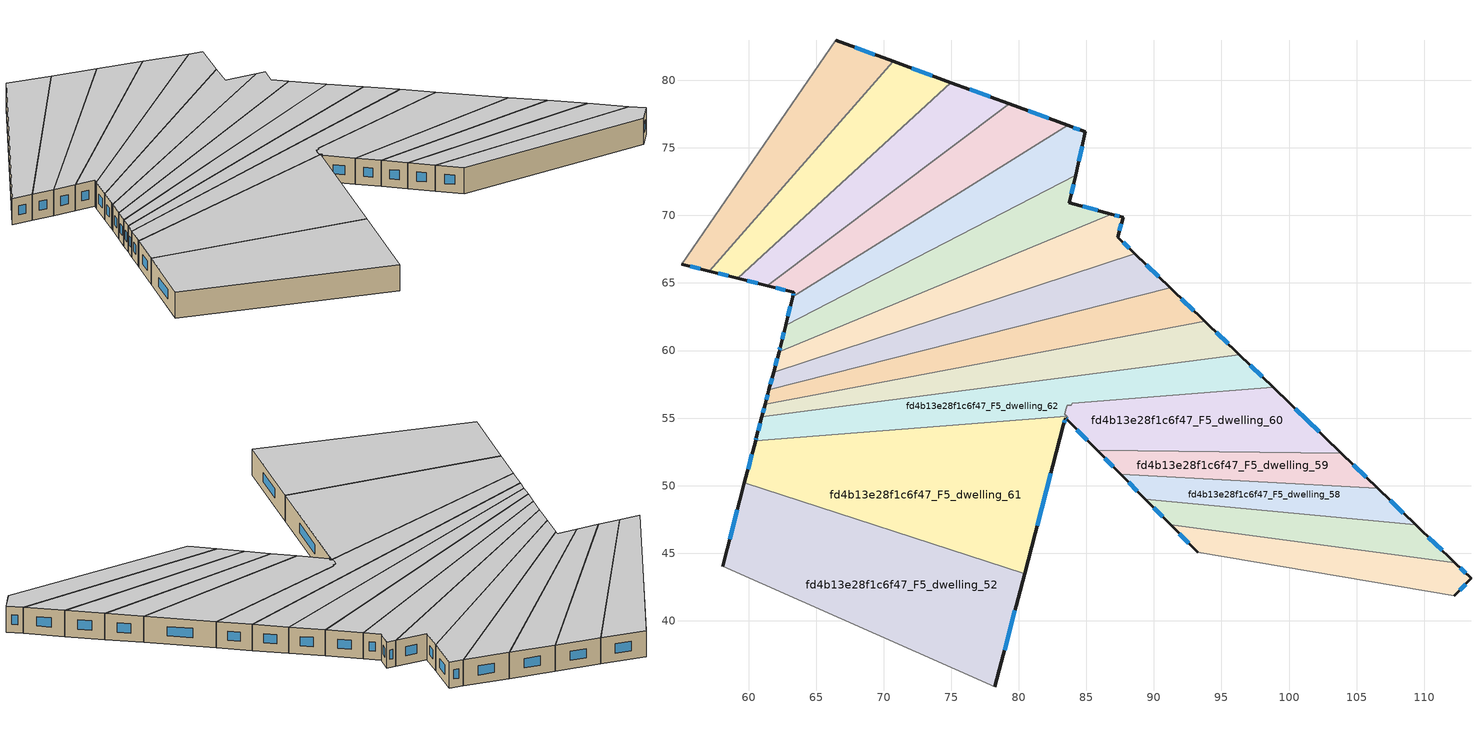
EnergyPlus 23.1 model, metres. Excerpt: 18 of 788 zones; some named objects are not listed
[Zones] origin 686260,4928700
fd4b13e28f1c6f47_F5_dwelling_0
 floor to fd4b13e28f1c6f47_F4_dwelling_0 (EU_floor_Construction): 70.71,81.4 57.08,65.89 55.04,66.4 66.47,82.96 z15
 wall outside (EU_wall_Construction): 55.04,66.4 57.08,65.89 / 70.71,81.4 66.47,82.96 z15:18
 wall to fd4b13e28f1c6f47_F5_dwelling_1 (EU_wall_Construction): 66.47,82.96 55.04,66.4 z15:18
 wall to fd4b13e28f1c6f47_F5_dwelling_71 (EU_wall_Construction): 57.08,65.89 70.71,81.4 z15:18
 window (EU_Window_Construction): 55.7,66.24 56.42,66.05 / 69.34,81.91 67.85,82.45 z15.97:17.03
 ceiling to fd4b13e28f1c6f47_F6_dwelling_0 (EU_floor_Construction): 57.08,65.89 70.71,81.4 66.47,82.96 55.04,66.4 z18
fd4b13e28f1c6f47_F5_dwelling_52
 floor to fd4b13e28f1c6f47_F4_dwelling_52 (EU_floor_Construction): 80.43,43.48 78.24,35.12 58.08,44.05 59.7,50.21 z15
 wall outside (EU_wall_Construction): 78.24,35.12 80.43,43.48 / 59.7,50.21 58.08,44.05 z15:18
 wall to fd4b13e28f1c6f47_F5_dwelling_61 (EU_wall_Construction): 80.43,43.48 59.7,50.21 z15:18
 wall to fd4b13e28f1c6f47_F5_dwelling_51 (EU_wall_Construction): 58.08,44.05 78.24,35.12 z15:18
 window (EU_Window_Construction): 78.95,37.83 79.72,40.77 / 59.17,48.21 58.6,46.04 z15.97:17.03
 ceiling to fd4b13e28f1c6f47_F6_dwelling_52 (EU_floor_Construction): 78.24,35.12 80.43,43.48 59.7,50.21 58.08,44.05 z18
fd4b13e28f1c6f47_F5_dwelling_56
 floor to fd4b13e28f1c6f47_F4_dwelling_56 (EU_floor_Construction): 112.27,44.3 113.47,43.14 112.22,41.84 93.24,45.07 91.25,47.09 z15
 wall outside (EU_wall_Construction): 91.25,47.09 93.24,45.07 / 112.22,41.84 113.47,43.14 112.27,44.3 z15:18
 wall to fd4b13e28f1c6f47_F5_dwelling_55 (EU_wall_Construction): 93.24,45.07 112.22,41.84 z15:18
 wall to fd4b13e28f1c6f47_F5_dwelling_57 (EU_wall_Construction): 112.27,44.3 91.25,47.09 z15:18
 window (EU_Window_Construction): 91.89,46.43 92.59,45.72 / 113.08,43.51 112.66,43.92 / 112.62,42.26 113.06,42.72 z15.97:17.03
 ceiling to fd4b13e28f1c6f47_F6_dwelling_56 (EU_floor_Construction): 112.22,41.84 113.47,43.14 112.27,44.3 91.25,47.09 93.24,45.07 z18
fd4b13e28f1c6f47_F5_dwelling_57
 floor to fd4b13e28f1c6f47_F4_dwelling_57 (EU_floor_Construction): 109.37,47.09 112.27,44.3 91.25,47.09 89.38,48.99 z15
 wall outside (EU_wall_Construction): 89.38,48.99 91.25,47.09 / 112.27,44.3 109.37,47.09 z15:18
 wall to fd4b13e28f1c6f47_F5_dwelling_58 (EU_wall_Construction): 109.37,47.09 89.38,48.99 z15:18
 window (EU_Window_Construction): 89.98,48.37 90.64,47.71 / 111.33,45.2 110.31,46.19 z15.97:17.03
 ceiling to fd4b13e28f1c6f47_F6_dwelling_57 (EU_floor_Construction): 112.27,44.3 109.37,47.09 89.38,48.99 91.25,47.09 z18
fd4b13e28f1c6f47_F5_dwelling_58
 floor to fd4b13e28f1c6f47_F4_dwelling_58 (EU_floor_Construction): 106.57,49.79 109.37,47.09 89.38,48.99 87.56,50.84 z15
 wall outside (EU_wall_Construction): 87.56,50.84 89.38,48.99 / 109.37,47.09 106.57,49.79 z15:18
 wall to fd4b13e28f1c6f47_F5_dwelling_59 (EU_wall_Construction): 106.57,49.79 87.56,50.84 z15:18
 window (EU_Window_Construction): 88.15,50.24 88.79,49.59 / 108.46,47.97 107.48,48.92 z15.97:17.03
 ceiling to fd4b13e28f1c6f47_F6_dwelling_58 (EU_floor_Construction): 109.37,47.09 106.57,49.79 87.56,50.84 89.38,48.99 z18
fd4b13e28f1c6f47_F5_dwelling_59
 floor to fd4b13e28f1c6f47_F4_dwelling_59 (EU_floor_Construction): 103.88,52.39 106.57,49.79 87.56,50.84 85.8,52.62 z15
 wall outside (EU_wall_Construction): 85.8,52.62 87.56,50.84 / 106.57,49.79 103.88,52.39 z15:18
 wall to fd4b13e28f1c6f47_F5_dwelling_60 (EU_wall_Construction): 103.88,52.39 85.8,52.62 z15:18
 window (EU_Window_Construction): 86.37,52.04 86.99,51.41 / 105.7,50.64 104.76,51.55 z15.97:17.03
 ceiling to fd4b13e28f1c6f47_F6_dwelling_59 (EU_floor_Construction): 106.57,49.79 103.88,52.39 85.8,52.62 87.56,50.84 z18
fd4b13e28f1c6f47_F5_dwelling_60
 floor to fd4b13e28f1c6f47_F4_dwelling_60 (EU_floor_Construction): 103.88,52.39 85.8,52.62 83.58,54.88 83.63,55.04 83.39,55.28 83.48,55.61 83.47,55.63 83.49,55.63 83.58,55.93 83.9,55.96 83.94,56.12 98.81,57.29 z15
 wall outside (EU_wall_Construction): 103.88,52.39 98.81,57.29 / 83.58,54.88 85.8,52.62 z15:18
 wall to fd4b13e28f1c6f47_F5_dwelling_61 (EU_wall_Construction): 83.54,55.13 83.63,55.04 83.58,54.88 z15:18
 wall to fd4b13e28f1c6f47_F5_dwelling_62 (EU_wall_Construction): 98.81,57.29 83.94,56.12 83.9,55.96 83.58,55.93 83.49,55.63 83.47,55.63 83.48,55.61 83.39,55.28 83.54,55.13 z15:18
 window (EU_Window_Construction): 102.24,53.98 100.46,55.7 / 84.3,54.14 85.08,53.35 z15.97:17.03
 ceiling to fd4b13e28f1c6f47_F6_dwelling_60 (EU_floor_Construction): 103.88,52.39 98.81,57.29 83.94,56.12 83.9,55.96 83.58,55.93 83.49,55.63 83.47,55.63 83.48,55.61 83.39,55.28 83.63,55.04 83.58,54.88 85.8,52.62 z18
fd4b13e28f1c6f47_F5_dwelling_61
 floor to fd4b13e28f1c6f47_F4_dwelling_61 (EU_floor_Construction): 83.54,55.13 83.63,55.04 83.58,54.88 83.46,55 83.31,54.49 80.43,43.48 59.7,50.21 60.52,53.32 z15
 wall outside (EU_wall_Construction): 80.43,43.48 83.31,54.49 83.46,55 83.58,54.88 / 60.52,53.32 59.7,50.21 z15:18
 wall to fd4b13e28f1c6f47_F5_dwelling_62 (EU_wall_Construction): 83.54,55.13 60.52,53.32 z15:18
 window (EU_Window_Construction): 83.5,54.96 83.54,54.92 / 83.36,54.65 83.41,54.83 / 81.36,47.05 82.37,50.92 / 60.25,52.31 59.96,51.21 z15.97:17.03
 ceiling to fd4b13e28f1c6f47_F6_dwelling_61 (EU_floor_Construction): 80.43,43.48 83.31,54.49 83.46,55 83.58,54.88 83.63,55.04 83.54,55.13 60.52,53.32 59.7,50.21 z18
fd4b13e28f1c6f47_F5_dwelling_62
 floor to fd4b13e28f1c6f47_F4_dwelling_62 (EU_floor_Construction): 98.81,57.29 83.94,56.12 83.9,55.96 83.58,55.93 83.49,55.63 83.47,55.63 83.48,55.61 83.39,55.28 83.54,55.13 60.52,53.32 60.59,53.59 60.99,55.09 96.31,59.7 z15
 wall outside (EU_wall_Construction): 60.99,55.09 60.59,53.59 60.52,53.32 / 98.81,57.29 96.31,59.7 z15:18
 wall to fd4b13e28f1c6f47_F5_dwelling_63 (EU_wall_Construction): 96.31,59.7 60.99,55.09 z15:18
 window (EU_Window_Construction): 60.86,54.6 60.72,54.07 / 98,58.07 97.12,58.92 / 60.57,53.5 60.54,53.41 z15.97:17.03
 ceiling to fd4b13e28f1c6f47_F6_dwelling_62 (EU_floor_Construction): 98.81,57.29 96.31,59.7 60.99,55.09 60.59,53.59 60.52,53.32 83.54,55.13 83.39,55.28 83.48,55.61 83.47,55.63 83.49,55.63 83.58,55.93 83.9,55.96 83.94,56.12 z18
fd4b13e28f1c6f47_F5_dwelling_63
 floor to fd4b13e28f1c6f47_F4_dwelling_63 (EU_floor_Construction): 96.31,59.7 60.99,55.09 61.23,56.01 93.78,62.15 z15
 wall outside (EU_wall_Construction): 61.23,56.01 60.99,55.09 / 96.31,59.7 93.78,62.15 z15:18
 wall to fd4b13e28f1c6f47_F5_dwelling_64 (EU_wall_Construction): 93.78,62.15 61.23,56.01 z15:18
 window (EU_Window_Construction): 61.15,55.72 61.07,55.39 / 95.49,60.5 94.6,61.36 z15.97:17.03
 ceiling to fd4b13e28f1c6f47_F6_dwelling_63 (EU_floor_Construction): 96.31,59.7 93.78,62.15 61.23,56.01 60.99,55.09 z18
fd4b13e28f1c6f47_F5_dwelling_64
 floor to fd4b13e28f1c6f47_F4_dwelling_64 (EU_floor_Construction): 93.78,62.15 61.23,56.01 61.51,57.09 91.2,64.64 z15
 wall outside (EU_wall_Construction): 61.51,57.09 61.23,56.01 / 93.78,62.15 91.2,64.64 z15:18
 wall to fd4b13e28f1c6f47_F5_dwelling_65 (EU_wall_Construction): 91.2,64.64 61.51,57.09 z15:18
 window (EU_Window_Construction): 61.42,56.74 61.32,56.37 / 92.94,62.96 92.04,63.83 z15.97:17.03
 ceiling to fd4b13e28f1c6f47_F6_dwelling_64 (EU_floor_Construction): 93.78,62.15 91.2,64.64 61.51,57.09 61.23,56.01 z18
fd4b13e28f1c6f47_F5_dwelling_65
 floor to fd4b13e28f1c6f47_F4_dwelling_65 (EU_floor_Construction): 91.2,64.64 61.51,57.09 61.85,58.38 88.57,67.18 z15
 wall outside (EU_wall_Construction): 61.85,58.38 61.51,57.09 / 91.2,64.64 88.57,67.18 z15:18
 wall to fd4b13e28f1c6f47_F5_dwelling_66 (EU_wall_Construction): 88.57,67.18 61.85,58.38 z15:18
 window (EU_Window_Construction): 61.74,57.97 61.62,57.51 / 90.35,65.46 89.42,66.36 z15.97:17.03
 ceiling to fd4b13e28f1c6f47_F6_dwelling_65 (EU_floor_Construction): 91.2,64.64 88.57,67.18 61.85,58.38 61.51,57.09 z18
fd4b13e28f1c6f47_F5_dwelling_66
 floor to fd4b13e28f1c6f47_F4_dwelling_66 (EU_floor_Construction): 87.73,69.86 87.32,68.39 88.57,67.18 61.85,58.38 62.26,59.91 86.83,70.1 z15
 wall outside (EU_wall_Construction): 88.57,67.18 87.32,68.39 87.73,69.86 86.83,70.1 / 62.26,59.91 61.85,58.38 z15:18
 wall to fd4b13e28f1c6f47_F5_dwelling_67 (EU_wall_Construction): 86.83,70.1 62.26,59.91 z15:18
 window (EU_Window_Construction): 88.16,67.57 87.72,68 / 62.13,59.42 61.98,58.88 / 87.44,69.94 87.12,70.02 / 87.45,68.86 87.6,69.38 z15.97:17.03
 ceiling to fd4b13e28f1c6f47_F6_dwelling_66 (EU_floor_Construction): 88.57,67.18 87.32,68.39 87.73,69.86 86.83,70.1 62.26,59.91 61.85,58.38 z18
fd4b13e28f1c6f47_F5_dwelling_67
 floor to fd4b13e28f1c6f47_F4_dwelling_67 (EU_floor_Construction): 84.2,72.97 83.74,70.94 86.83,70.1 62.26,59.91 62.37,60.34 62.74,61.86 z15
 wall outside (EU_wall_Construction): 62.74,61.86 62.37,60.34 62.26,59.91 / 86.83,70.1 83.74,70.94 84.2,72.97 z15:18
 wall to fd4b13e28f1c6f47_F5_dwelling_68 (EU_wall_Construction): 84.2,72.97 62.74,61.86 z15:18
 window (EU_Window_Construction): 62.33,60.2 62.29,60.05 / 62.62,61.36 62.49,60.83 / 83.89,71.6 84.05,72.31 / 85.83,70.37 84.74,70.67 z15.97:17.03
 ceiling to fd4b13e28f1c6f47_F6_dwelling_67 (EU_floor_Construction): 86.83,70.1 83.74,70.94 84.2,72.97 62.74,61.86 62.37,60.34 62.26,59.91 z18
fd4b13e28f1c6f47_F5_dwelling_68
 floor to fd4b13e28f1c6f47_F4_dwelling_68 (EU_floor_Construction): 84.94,76.18 84.2,72.97 62.74,61.86 63.27,63.97 83.62,76.66 z15
 wall outside (EU_wall_Construction): 63.27,63.97 62.74,61.86 / 84.2,72.97 84.94,76.18 83.62,76.66 z15:18
 wall to fd4b13e28f1c6f47_F5_dwelling_69 (EU_wall_Construction): 83.62,76.66 63.27,63.97 z15:18
 window (EU_Window_Construction): 63.1,63.29 62.91,62.54 / 84.51,76.33 84.05,76.51 / 84.44,74.01 84.7,75.14 z15.97:17.03
 ceiling to fd4b13e28f1c6f47_F6_dwelling_68 (EU_floor_Construction): 84.2,72.97 84.94,76.18 83.62,76.66 63.27,63.97 62.74,61.86 z18
fd4b13e28f1c6f47_F5_dwelling_69
 floor to fd4b13e28f1c6f47_F4_dwelling_69 (EU_floor_Construction): 83.62,76.66 63.27,63.97 63.35,64.3 61.39,64.79 79.29,78.25 z15
 wall outside (EU_wall_Construction): 61.39,64.79 63.35,64.3 63.27,63.97 / 83.62,76.66 79.29,78.25 z15:18
 wall to fd4b13e28f1c6f47_F5_dwelling_70 (EU_wall_Construction): 79.29,78.25 61.39,64.79 z15:18
 window (EU_Window_Construction): 63.32,64.19 63.29,64.08 / 62.03,64.63 62.71,64.46 / 82.22,77.18 80.69,77.74 z15.97:17.03
 ceiling to fd4b13e28f1c6f47_F6_dwelling_69 (EU_floor_Construction): 83.62,76.66 79.29,78.25 61.39,64.79 63.35,64.3 63.27,63.97 z18
fd4b13e28f1c6f47_F5_dwelling_70
 floor to fd4b13e28f1c6f47_F4_dwelling_70 (EU_floor_Construction): 79.29,78.25 61.39,64.79 59.2,65.35 74.98,79.83 z15
 wall outside (EU_wall_Construction): 59.2,65.35 61.39,64.79 / 79.29,78.25 74.98,79.83 z15:18
 wall to fd4b13e28f1c6f47_F5_dwelling_71 (EU_wall_Construction): 74.98,79.83 59.2,65.35 z15:18
 window (EU_Window_Construction): 59.91,65.17 60.68,64.97 / 77.89,78.76 76.38,79.32 z15.97:17.03
 ceiling to fd4b13e28f1c6f47_F6_dwelling_70 (EU_floor_Construction): 79.29,78.25 74.98,79.83 59.2,65.35 61.39,64.79 z18
fd4b13e28f1c6f47_F5_dwelling_71
 floor to fd4b13e28f1c6f47_F4_dwelling_71 (EU_floor_Construction): 74.98,79.83 59.2,65.35 57.08,65.89 70.71,81.4 z15
 wall outside (EU_wall_Construction): 57.08,65.89 59.2,65.35 / 74.98,79.83 70.71,81.4 z15:18
 window (EU_Window_Construction): 57.77,65.71 58.51,65.52 / 73.6,80.34 72.1,80.89 z15.97:17.03
 ceiling to fd4b13e28f1c6f47_F6_dwelling_71 (EU_floor_Construction): 74.98,79.83 70.71,81.4 57.08,65.89 59.2,65.35 z18
[Building]
EU S2 Campaign: North Axis=0; Terrain=City; Solar Distribution=FullExterior
[Site:Location]
Bologna: Latitude=44.5; Longitude=11.25; Time Zone=1; Elevation=37
[SizingPeriod:WeatherFileDays]
AnnualSizingPeriod: Begin Month=1; Begin Day of Month=1; End Month=12; End Day of Month=31; Day of Week for Start Day=Monday; Use Weather File Daylight Saving Period=No; Use Weather File Rain and Snow Indicators=No
[MATERIAL]
EU_InternalMass_Material: Roughness=MediumRough; Thickness=0.1; Conductivity=1; Density=1800; Specific Heat=900; Thermal Absorptance=0.9; Solar Absorptance=0.7; Visible Absorptance=0.7
[MATERIAL:NOMASS] Roughness=MediumRough; Thermal Absorptance=0.9; Solar Absorptance=0.7; Visible Absorptance=0.7
Name | Thermal Resistance
EU_wall_NoMass | 0.779417
EU_floor_NoMass | 0.588222
[WINDOWMATERIAL:SIMPLEGLAZINGSYSTEM]
EU_Window_SimpleGlazing: UFactor=5.16242; Solar Heat Gain Coefficient=0.85; Visible Transmittance=0.85
[CONSTRUCTION]
EU_wall_Construction: EU_wall_NoMass
EU_floor_Construction: EU_floor_NoMass
EU_Window_Construction: EU_Window_SimpleGlazing
EU_InternalMass_Construction: EU_InternalMass_Material
[ZONE] Type=1; Multiplier=1; Ceiling Height=autocalculate; Floor Area=autocalculate; Part of Total Floor Area=Yes
Name | Volume
fd4b13e28f1c6f47_F5_dwelling_0 | 190.072
fd4b13e28f1c6f47_F5_dwelling_52 | 489.611
fd4b13e28f1c6f47_F5_dwelling_56 | 130.148
fd4b13e28f1c6f47_F5_dwelling_57 | 127.687
fd4b13e28f1c6f47_F5_dwelling_58 | 122.87
fd4b13e28f1c6f47_F5_dwelling_59 | 117.693
fd4b13e28f1c6f47_F5_dwelling_60 | 218.372
fd4b13e28f1c6f47_F5_dwelling_61 | 498.043
fd4b13e28f1c6f47_F5_dwelling_62 | 255.428
fd4b13e28f1c6f47_F5_dwelling_63 | 190.125
fd4b13e28f1c6f47_F5_dwelling_64 | 190.062
fd4b13e28f1c6f47_F5_dwelling_65 | 190.156
fd4b13e28f1c6f47_F5_dwelling_66 | 190
fd4b13e28f1c6f47_F5_dwelling_67 | 190.168
fd4b13e28f1c6f47_F5_dwelling_68 | 190.067
fd4b13e28f1c6f47_F5_dwelling_69 | 190.074
fd4b13e28f1c6f47_F5_dwelling_70 | 190.058
fd4b13e28f1c6f47_F5_dwelling_71 | 190.132
[INTERNALMASS] Construction=EU_InternalMass_Construction
Name | Zone or ZoneList | Surface Area
fd4b13e28f1c6f47_F5_dwelling_0_EU_InternalMass | fd4b13e28f1c6f47_F5_dwelling_0 | 63.3574
fd4b13e28f1c6f47_F5_dwelling_52_EU_InternalMass | fd4b13e28f1c6f47_F5_dwelling_52 | 163.216
fd4b13e28f1c6f47_F5_dwelling_56_EU_InternalMass | fd4b13e28f1c6f47_F5_dwelling_56 | 43.3824
fd4b13e28f1c6f47_F5_dwelling_57_EU_InternalMass | fd4b13e28f1c6f47_F5_dwelling_57 | 42.5623
fd4b13e28f1c6f47_F5_dwelling_58_EU_InternalMass | fd4b13e28f1c6f47_F5_dwelling_58 | 40.9568
fd4b13e28f1c6f47_F5_dwelling_59_EU_InternalMass | fd4b13e28f1c6f47_F5_dwelling_59 | 39.2308
fd4b13e28f1c6f47_F5_dwelling_60_EU_InternalMass | fd4b13e28f1c6f47_F5_dwelling_60 | 72.7903
fd4b13e28f1c6f47_F5_dwelling_61_EU_InternalMass | fd4b13e28f1c6f47_F5_dwelling_61 | 166.006
fd4b13e28f1c6f47_F5_dwelling_62_EU_InternalMass | fd4b13e28f1c6f47_F5_dwelling_62 | 85.1555
fd4b13e28f1c6f47_F5_dwelling_63_EU_InternalMass | fd4b13e28f1c6f47_F5_dwelling_63 | 63.3752
fd4b13e28f1c6f47_F5_dwelling_64_EU_InternalMass | fd4b13e28f1c6f47_F5_dwelling_64 | 63.3539
fd4b13e28f1c6f47_F5_dwelling_65_EU_InternalMass | fd4b13e28f1c6f47_F5_dwelling_65 | 63.3855
fd4b13e28f1c6f47_F5_dwelling_66_EU_InternalMass | fd4b13e28f1c6f47_F5_dwelling_66 | 63.3336
fd4b13e28f1c6f47_F5_dwelling_67_EU_InternalMass | fd4b13e28f1c6f47_F5_dwelling_67 | 63.3894
fd4b13e28f1c6f47_F5_dwelling_68_EU_InternalMass | fd4b13e28f1c6f47_F5_dwelling_68 | 63.3559
fd4b13e28f1c6f47_F5_dwelling_69_EU_InternalMass | fd4b13e28f1c6f47_F5_dwelling_69 | 63.3578
fd4b13e28f1c6f47_F5_dwelling_70_EU_InternalMass | fd4b13e28f1c6f47_F5_dwelling_70 | 63.3529
fd4b13e28f1c6f47_F5_dwelling_71_EU_InternalMass | fd4b13e28f1c6f47_F5_dwelling_71 | 63.3774
[OTHEREQUIPMENT] Fuel Type=Electricity; Design Level Calculation Method=Watts/Area; Power per Zone Floor Area=1; Fraction Latent=0; Fraction Radiant=0; Fraction Lost=0; Carbon Dioxide Generation Rate=0; EndUse Subcategory=EU_Step8_InternalGains
Name | Zone or ZoneList or Space or SpaceList | Schedule
EU_Step8_InternalGain_fd4b13e28f1c6f47_F5_dwelling_0_f000 | fd4b13e28f1c6f47_F5_dwelling_0 | EU_Step8_GainSchedule_fd4b13e28f1c6f47_F5_dwelling_0_f000
EU_Step8_InternalGain_fd4b13e28f1c6f47_F5_dwelling_52_f000 | fd4b13e28f1c6f47_F5_dwelling_52 | EU_Step8_GainSchedule_fd4b13e28f1c6f47_F5_dwelling_52_f000
EU_Step8_InternalGain_fd4b13e28f1c6f47_F5_dwelling_56_f000 | fd4b13e28f1c6f47_F5_dwelling_56 | EU_Step8_GainSchedule_fd4b13e28f1c6f47_F5_dwelling_56_f000
EU_Step8_InternalGain_fd4b13e28f1c6f47_F5_dwelling_57_f000 | fd4b13e28f1c6f47_F5_dwelling_57 | EU_Step8_GainSchedule_fd4b13e28f1c6f47_F5_dwelling_57_f000
EU_Step8_InternalGain_fd4b13e28f1c6f47_F5_dwelling_58_f000 | fd4b13e28f1c6f47_F5_dwelling_58 | EU_Step8_GainSchedule_fd4b13e28f1c6f47_F5_dwelling_58_f000
EU_Step8_InternalGain_fd4b13e28f1c6f47_F5_dwelling_59_f000 | fd4b13e28f1c6f47_F5_dwelling_59 | EU_Step8_GainSchedule_fd4b13e28f1c6f47_F5_dwelling_59_f000
EU_Step8_InternalGain_fd4b13e28f1c6f47_F5_dwelling_60_f000 | fd4b13e28f1c6f47_F5_dwelling_60 | EU_Step8_GainSchedule_fd4b13e28f1c6f47_F5_dwelling_60_f000
EU_Step8_InternalGain_fd4b13e28f1c6f47_F5_dwelling_61_f000 | fd4b13e28f1c6f47_F5_dwelling_61 | EU_Step8_GainSchedule_fd4b13e28f1c6f47_F5_dwelling_61_f000
EU_Step8_InternalGain_fd4b13e28f1c6f47_F5_dwelling_62_f000 | fd4b13e28f1c6f47_F5_dwelling_62 | EU_Step8_GainSchedule_fd4b13e28f1c6f47_F5_dwelling_62_f000
EU_Step8_InternalGain_fd4b13e28f1c6f47_F5_dwelling_63_f000 | fd4b13e28f1c6f47_F5_dwelling_63 | EU_Step8_GainSchedule_fd4b13e28f1c6f47_F5_dwelling_63_f000
EU_Step8_InternalGain_fd4b13e28f1c6f47_F5_dwelling_64_f000 | fd4b13e28f1c6f47_F5_dwelling_64 | EU_Step8_GainSchedule_fd4b13e28f1c6f47_F5_dwelling_64_f000
EU_Step8_InternalGain_fd4b13e28f1c6f47_F5_dwelling_65_f000 | fd4b13e28f1c6f47_F5_dwelling_65 | EU_Step8_GainSchedule_fd4b13e28f1c6f47_F5_dwelling_65_f000
EU_Step8_InternalGain_fd4b13e28f1c6f47_F5_dwelling_66_f000 | fd4b13e28f1c6f47_F5_dwelling_66 | EU_Step8_GainSchedule_fd4b13e28f1c6f47_F5_dwelling_66_f000
EU_Step8_InternalGain_fd4b13e28f1c6f47_F5_dwelling_67_f000 | fd4b13e28f1c6f47_F5_dwelling_67 | EU_Step8_GainSchedule_fd4b13e28f1c6f47_F5_dwelling_67_f000
EU_Step8_InternalGain_fd4b13e28f1c6f47_F5_dwelling_68_f000 | fd4b13e28f1c6f47_F5_dwelling_68 | EU_Step8_GainSchedule_fd4b13e28f1c6f47_F5_dwelling_68_f000
EU_Step8_InternalGain_fd4b13e28f1c6f47_F5_dwelling_69_f000 | fd4b13e28f1c6f47_F5_dwelling_69 | EU_Step8_GainSchedule_fd4b13e28f1c6f47_F5_dwelling_69_f000
EU_Step8_InternalGain_fd4b13e28f1c6f47_F5_dwelling_70_f000 | fd4b13e28f1c6f47_F5_dwelling_70 | EU_Step8_GainSchedule_fd4b13e28f1c6f47_F5_dwelling_70_f000
EU_Step8_InternalGain_fd4b13e28f1c6f47_F5_dwelling_71_f000 | fd4b13e28f1c6f47_F5_dwelling_71 | EU_Step8_GainSchedule_fd4b13e28f1c6f47_F5_dwelling_71_f000
[ZONEVENTILATION:DESIGNFLOWRATE] Schedule=EU_AlwaysOn; Design Flow Rate Calculation Method=AirChanges/Hour; Air Changes per Hour=0.712058; Ventilation Type=Natural; Fan Pressure Rise=0; Fan Total Efficiency=1; Constant Term Coefficient=1; Temperature Term Coefficient=0; Velocity Term Coefficient=0; Velocity Squared Term Coefficient=0; Minimum Indoor Temperature=-100; Maximum Indoor Temperature=100; Delta Temperature=-100; Minimum Outdoor Temperature=-100; Maximum Outdoor Temperature=100; Maximum Wind Speed=40
Name | Zone or ZoneList or Space or SpaceList
EU_ConstantAir_fd4b13e28f1c6f47_F5_dwelling_0 | fd4b13e28f1c6f47_F5_dwelling_0
EU_ConstantAir_fd4b13e28f1c6f47_F5_dwelling_52 | fd4b13e28f1c6f47_F5_dwelling_52
EU_ConstantAir_fd4b13e28f1c6f47_F5_dwelling_56 | fd4b13e28f1c6f47_F5_dwelling_56
EU_ConstantAir_fd4b13e28f1c6f47_F5_dwelling_57 | fd4b13e28f1c6f47_F5_dwelling_57
EU_ConstantAir_fd4b13e28f1c6f47_F5_dwelling_58 | fd4b13e28f1c6f47_F5_dwelling_58
EU_ConstantAir_fd4b13e28f1c6f47_F5_dwelling_59 | fd4b13e28f1c6f47_F5_dwelling_59
EU_ConstantAir_fd4b13e28f1c6f47_F5_dwelling_60 | fd4b13e28f1c6f47_F5_dwelling_60
EU_ConstantAir_fd4b13e28f1c6f47_F5_dwelling_61 | fd4b13e28f1c6f47_F5_dwelling_61
EU_ConstantAir_fd4b13e28f1c6f47_F5_dwelling_62 | fd4b13e28f1c6f47_F5_dwelling_62
EU_ConstantAir_fd4b13e28f1c6f47_F5_dwelling_63 | fd4b13e28f1c6f47_F5_dwelling_63
EU_ConstantAir_fd4b13e28f1c6f47_F5_dwelling_64 | fd4b13e28f1c6f47_F5_dwelling_64
EU_ConstantAir_fd4b13e28f1c6f47_F5_dwelling_65 | fd4b13e28f1c6f47_F5_dwelling_65
EU_ConstantAir_fd4b13e28f1c6f47_F5_dwelling_66 | fd4b13e28f1c6f47_F5_dwelling_66
EU_ConstantAir_fd4b13e28f1c6f47_F5_dwelling_67 | fd4b13e28f1c6f47_F5_dwelling_67
EU_ConstantAir_fd4b13e28f1c6f47_F5_dwelling_68 | fd4b13e28f1c6f47_F5_dwelling_68
EU_ConstantAir_fd4b13e28f1c6f47_F5_dwelling_69 | fd4b13e28f1c6f47_F5_dwelling_69
EU_ConstantAir_fd4b13e28f1c6f47_F5_dwelling_70 | fd4b13e28f1c6f47_F5_dwelling_70
EU_ConstantAir_fd4b13e28f1c6f47_F5_dwelling_71 | fd4b13e28f1c6f47_F5_dwelling_71
[HVACTEMPLATE:ZONE:IDEALLOADSAIRSYSTEM] System Availability Schedule=EU_AlwaysOn; Maximum Heating Supply Air Temperature=50; Minimum Cooling Supply Air Temperature=13; Maximum Heating Supply Air Humidity Ratio=0.0156; Minimum Cooling Supply Air Humidity Ratio=0.0077; Heating Limit=NoLimit; Cooling Limit=NoLimit; Heating Availability Schedule=EU_AlwaysOn; Cooling Availability Schedule=EU_CoolingOff; Dehumidification Control Type=ConstantSensibleHeatRatio; Cooling Sensible Heat Ratio=0.7; Dehumidification Setpoint=60; Humidification Control Type=None; Humidification Setpoint=30; Outdoor Air Method=None; Outdoor Air Flow Rate per Person=0.00944; Outdoor Air Flow Rate per Zone Floor Area=0; Outdoor Air Flow Rate per Zone=0; Demand Controlled Ventilation Type=None; Outdoor Air Economizer Type=NoEconomizer; Heat Recovery Type=None; Sensible Heat Recovery Effectiveness=0.7; Latent Heat Recovery Effectiveness=0.65
Name | Template Thermostat
fd4b13e28f1c6f47_F5_dwelling_0 | EU_HeatOnly_fd4b13e28f1c6f47_F5_dwelling_0
fd4b13e28f1c6f47_F5_dwelling_52 | EU_HeatOnly_fd4b13e28f1c6f47_F5_dwelling_52
fd4b13e28f1c6f47_F5_dwelling_56 | EU_HeatOnly_fd4b13e28f1c6f47_F5_dwelling_56
fd4b13e28f1c6f47_F5_dwelling_57 | EU_HeatOnly_fd4b13e28f1c6f47_F5_dwelling_57
fd4b13e28f1c6f47_F5_dwelling_58 | EU_HeatOnly_fd4b13e28f1c6f47_F5_dwelling_58
fd4b13e28f1c6f47_F5_dwelling_59 | EU_HeatOnly_fd4b13e28f1c6f47_F5_dwelling_59
fd4b13e28f1c6f47_F5_dwelling_60 | EU_HeatOnly_fd4b13e28f1c6f47_F5_dwelling_60
fd4b13e28f1c6f47_F5_dwelling_61 | EU_HeatOnly_fd4b13e28f1c6f47_F5_dwelling_61
fd4b13e28f1c6f47_F5_dwelling_62 | EU_HeatOnly_fd4b13e28f1c6f47_F5_dwelling_62
fd4b13e28f1c6f47_F5_dwelling_63 | EU_HeatOnly_fd4b13e28f1c6f47_F5_dwelling_63
fd4b13e28f1c6f47_F5_dwelling_64 | EU_HeatOnly_fd4b13e28f1c6f47_F5_dwelling_64
fd4b13e28f1c6f47_F5_dwelling_65 | EU_HeatOnly_fd4b13e28f1c6f47_F5_dwelling_65
fd4b13e28f1c6f47_F5_dwelling_66 | EU_HeatOnly_fd4b13e28f1c6f47_F5_dwelling_66
fd4b13e28f1c6f47_F5_dwelling_67 | EU_HeatOnly_fd4b13e28f1c6f47_F5_dwelling_67
fd4b13e28f1c6f47_F5_dwelling_68 | EU_HeatOnly_fd4b13e28f1c6f47_F5_dwelling_68
fd4b13e28f1c6f47_F5_dwelling_69 | EU_HeatOnly_fd4b13e28f1c6f47_F5_dwelling_69
fd4b13e28f1c6f47_F5_dwelling_70 | EU_HeatOnly_fd4b13e28f1c6f47_F5_dwelling_70
fd4b13e28f1c6f47_F5_dwelling_71 | EU_HeatOnly_fd4b13e28f1c6f47_F5_dwelling_71
[SIZING:ZONE] Zone Cooling Design Supply Air Temperature Input Method=SupplyAirTemperature; Zone Cooling Design Supply Air Temperature=13; Zone Heating Design Supply Air Temperature Input Method=SupplyAirTemperature; Zone Heating Design Supply Air Temperature=50; Zone Cooling Design Supply Air Humidity Ratio=0.008; Zone Heating Design Supply Air Humidity Ratio=0.008; Cooling Design Air Flow Method=DesignDay; Cooling Design Air Flow Rate=0; Cooling Minimum Air Flow per Zone Floor Area=0.000762; Cooling Minimum Air Flow=0; Cooling Minimum Air Flow Fraction=0.2; Heating Design Air Flow Method=DesignDay; Heating Design Air Flow Rate=0; Heating Maximum Air Flow per Zone Floor Area=0.002032; Heating Maximum Air Flow=0.141576; Heating Maximum Air Flow Fraction=0.3; Account for Dedicated Outdoor Air System=No; Dedicated Outdoor Air System Control Strategy=NeutralSupplyAir; Dedicated Outdoor Air Low Setpoint Temperature for Design=autosize; Dedicated Outdoor Air High Setpoint Temperature for Design=autosize; Zone Load Sizing Method=Sensible Load Only No Latent Load; Zone Latent Cooling Design Supply Air Humidity Ratio Input Method=HumidityRatioDifference; Zone Cooling Design Supply Air Humidity Ratio Difference=0.005; Zone Latent Heating Design Supply Air Humidity Ratio Input Method=HumidityRatioDifference; Zone Humidification Design Supply Air Humidity Ratio Difference=0.005
fd4b13e28f1c6f47_F5_dwelling_0; fd4b13e28f1c6f47_F5_dwelling_52; fd4b13e28f1c6f47_F5_dwelling_56; fd4b13e28f1c6f47_F5_dwelling_57; fd4b13e28f1c6f47_F5_dwelling_58; fd4b13e28f1c6f47_F5_dwelling_59; fd4b13e28f1c6f47_F5_dwelling_60; fd4b13e28f1c6f47_F5_dwelling_61; fd4b13e28f1c6f47_F5_dwelling_62; fd4b13e28f1c6f47_F5_dwelling_63; fd4b13e28f1c6f47_F5_dwelling_64; fd4b13e28f1c6f47_F5_dwelling_65; fd4b13e28f1c6f47_F5_dwelling_66; fd4b13e28f1c6f47_F5_dwelling_67; fd4b13e28f1c6f47_F5_dwelling_68; fd4b13e28f1c6f47_F5_dwelling_69; fd4b13e28f1c6f47_F5_dwelling_70; fd4b13e28f1c6f47_F5_dwelling_71
[SCHEDULE:CONSTANT]
Name | Hourly Value
EU_AlwaysOn | 1
EU_CoolingOff | 0
[SCHEDULE:FILE] Column Number=1; Rows to Skip at Top=0; Number of Hours of Data=8760; Column Separator=Comma; Interpolate to Timestep=No; Minutes per Item=60; Adjust Schedule for Daylight Savings=Yes
Name | File
EU_Step8_GainSchedule_fd4b13e28f1c6f47_F5_dwelling_0_f000 | ../../schedules/fd4b13e28f1c6f47/fd4b13e28f1c6f47_F5_dwelling_0_f000_gain.csv
EU_Step8_GainSchedule_fd4b13e28f1c6f47_F5_dwelling_52_f000 | ../../schedules/fd4b13e28f1c6f47/fd4b13e28f1c6f47_F5_dwelling_52_f000_gain.csv
EU_Step8_GainSchedule_fd4b13e28f1c6f47_F5_dwelling_56_f000 | ../../schedules/fd4b13e28f1c6f47/fd4b13e28f1c6f47_F5_dwelling_56_f000_gain.csv
EU_Step8_GainSchedule_fd4b13e28f1c6f47_F5_dwelling_57_f000 | ../../schedules/fd4b13e28f1c6f47/fd4b13e28f1c6f47_F5_dwelling_57_f000_gain.csv
EU_Step8_GainSchedule_fd4b13e28f1c6f47_F5_dwelling_58_f000 | ../../schedules/fd4b13e28f1c6f47/fd4b13e28f1c6f47_F5_dwelling_58_f000_gain.csv
EU_Step8_GainSchedule_fd4b13e28f1c6f47_F5_dwelling_59_f000 | ../../schedules/fd4b13e28f1c6f47/fd4b13e28f1c6f47_F5_dwelling_59_f000_gain.csv
EU_Step8_GainSchedule_fd4b13e28f1c6f47_F5_dwelling_60_f000 | ../../schedules/fd4b13e28f1c6f47/fd4b13e28f1c6f47_F5_dwelling_60_f000_gain.csv
EU_Step8_GainSchedule_fd4b13e28f1c6f47_F5_dwelling_61_f000 | ../../schedules/fd4b13e28f1c6f47/fd4b13e28f1c6f47_F5_dwelling_61_f000_gain.csv
EU_Step8_GainSchedule_fd4b13e28f1c6f47_F5_dwelling_62_f000 | ../../schedules/fd4b13e28f1c6f47/fd4b13e28f1c6f47_F5_dwelling_62_f000_gain.csv
EU_Step8_GainSchedule_fd4b13e28f1c6f47_F5_dwelling_63_f000 | ../../schedules/fd4b13e28f1c6f47/fd4b13e28f1c6f47_F5_dwelling_63_f000_gain.csv
EU_Step8_GainSchedule_fd4b13e28f1c6f47_F5_dwelling_64_f000 | ../../schedules/fd4b13e28f1c6f47/fd4b13e28f1c6f47_F5_dwelling_64_f000_gain.csv
EU_Step8_GainSchedule_fd4b13e28f1c6f47_F5_dwelling_65_f000 | ../../schedules/fd4b13e28f1c6f47/fd4b13e28f1c6f47_F5_dwelling_65_f000_gain.csv
EU_Step8_GainSchedule_fd4b13e28f1c6f47_F5_dwelling_66_f000 | ../../schedules/fd4b13e28f1c6f47/fd4b13e28f1c6f47_F5_dwelling_66_f000_gain.csv
EU_Step8_GainSchedule_fd4b13e28f1c6f47_F5_dwelling_67_f000 | ../../schedules/fd4b13e28f1c6f47/fd4b13e28f1c6f47_F5_dwelling_67_f000_gain.csv
EU_Step8_GainSchedule_fd4b13e28f1c6f47_F5_dwelling_68_f000 | ../../schedules/fd4b13e28f1c6f47/fd4b13e28f1c6f47_F5_dwelling_68_f000_gain.csv
EU_Step8_GainSchedule_fd4b13e28f1c6f47_F5_dwelling_69_f000 | ../../schedules/fd4b13e28f1c6f47/fd4b13e28f1c6f47_F5_dwelling_69_f000_gain.csv
EU_Step8_GainSchedule_fd4b13e28f1c6f47_F5_dwelling_70_f000 | ../../schedules/fd4b13e28f1c6f47/fd4b13e28f1c6f47_F5_dwelling_70_f000_gain.csv
EU_Step8_GainSchedule_fd4b13e28f1c6f47_F5_dwelling_71_f000 | ../../schedules/fd4b13e28f1c6f47/fd4b13e28f1c6f47_F5_dwelling_71_f000_gain.csv
